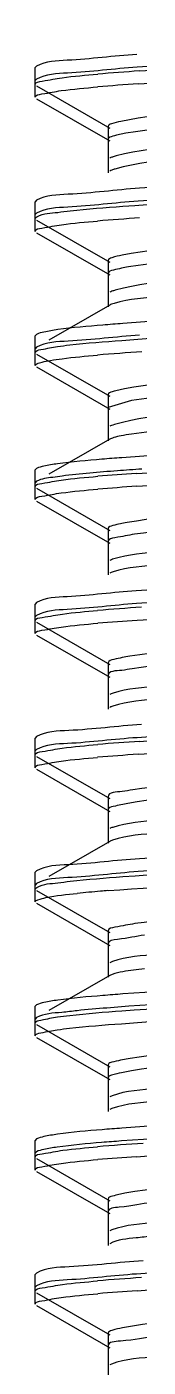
# Model space of a CAD drawing. Extents: x 1680110 to 4798266, y 269661 to 1249705.
# Drawn here: x 2404466.2 to 2404479.5, y 666462.7 to 666634.1 of the extents above; entities that cross this region are included whole.
import ezdxf

# ---------------------------------------------------------------- set-up
doc = ezdxf.new("R2010")
doc.units = 0
doc.header["$LTSCALE"] = 1000
doc.header["$MEASUREMENT"] = 0

# ---------------------------------------------------------------- blocks, each defined once
blk = doc.blocks.new('gfhhrryyfd')
at = {"linetype": 'Continuous'}
for p, q in [((3693260.18, -1740815.32), (3693260.01, -1740815.5)), ((3693260.01, -1740817.65), (3693260.01, -1740815.5)), ((3693260.01, -1740817.65), (3693260.01, -1740815.5)), ((3693260.18, -1740816.96), (3693260.01, -1740817.14)), ((3693260.01, -1740819.29), (3693260.01, -1740817.14)), ((3693260.01, -1740819.29), (3693260.01, -1740817.14)), ((3693260.18, -1740817.84), (3693269.48, -1740823.22)), ((3693260.18, -1740819.48), (3693269.48, -1740824.86)), ((3693269.29, -1740823.01), (3693269.29, -1740827.29)), ((3693269.29, -1740824.65), (3693269.29, -1740828.93)), ((3693260.18, -1740832.46), (3693260.01, -1740832.65)), ((3693260.01, -1740834.79), (3693260.01, -1740832.65)), ((3693260.01, -1740834.79), (3693260.01, -1740832.65)), ((3693260.18, -1740834.1), (3693260.01, -1740834.29)), ((3693260.01, -1740836.43), (3693260.01, -1740834.29)), ((3693260.01, -1740836.43), (3693260.01, -1740834.29)), ((3693260.18, -1740834.98), (3693269.48, -1740840.37)), ((3693260.18, -1740836.62), (3693269.48, -1740842.01)), ((3693269.29, -1740840.15), (3693269.29, -1740844.44)), ((3693269.29, -1740841.79), (3693269.29, -1740846.08)), ((3693269.48, -1740845.86), (3693261.74, -1740850.34)), ((3693260.18, -1740849.61), (3693260.01, -1740849.79)), ((3693260.01, -1740851.94), (3693260.01, -1740849.79)), ((3693260.01, -1740851.94), (3693260.01, -1740849.79)), ((3693260.18, -1740851.25), (3693260.01, -1740851.44)), ((3693260.01, -1740853.58), (3693260.01, -1740851.44)), ((3693260.01, -1740853.58), (3693260.01, -1740851.44)), ((3693260.18, -1740852.13), (3693269.48, -1740857.51)), ((3693260.18, -1740853.77), (3693269.48, -1740859.15)), ((3693269.29, -1740857.3), (3693269.29, -1740861.58)), ((3693272.24, -1740858.07), (3693269.29, -1740858.94)), ((3693269.29, -1740858.94), (3693269.29, -1740863.22)), ((3693269.48, -1740863.01), (3693261.74, -1740867.49)), ((3693260.18, -1740866.75), (3693260.01, -1740866.94)), ((3693260.01, -1740869.08), (3693260.01, -1740866.94)), ((3693260.01, -1740869.08), (3693260.01, -1740866.94)), ((3693260.18, -1740868.39), (3693260.01, -1740868.58)), ((3693260.01, -1740870.72), (3693260.01, -1740868.58)), ((3693260.01, -1740870.72), (3693260.01, -1740868.58)), ((3693260.18, -1740869.27), (3693269.48, -1740874.66)), ((3693260.18, -1740870.91), (3693269.48, -1740876.3)), ((3693269.29, -1740874.44), (3693269.29, -1740878.73)), ((3693269.29, -1740876.08), (3693269.29, -1740880.37)), ((3693260.18, -1740883.9), (3693260.01, -1740884.09)), ((3693260.01, -1740886.23), (3693260.01, -1740884.09)), ((3693260.01, -1740886.23), (3693260.01, -1740884.09)), ((3693260.18, -1740885.54), (3693260.01, -1740885.73)), ((3693260.01, -1740887.87), (3693260.01, -1740885.73)), ((3693260.01, -1740887.87), (3693260.01, -1740885.73)), ((3693260.18, -1740886.42), (3693269.48, -1740891.8)), ((3693260.18, -1740888.06), (3693269.48, -1740893.44)), ((3693269.29, -1740891.59), (3693269.29, -1740895.87)), ((3693269.29, -1740893.23), (3693269.29, -1740897.51)), ((3693260.18, -1740901.04), (3693260.01, -1740901.23)), ((3693260.01, -1740903.37), (3693260.01, -1740901.23)), ((3693260.01, -1740903.37), (3693260.01, -1740901.23)), ((3693260.18, -1740902.68), (3693260.01, -1740902.87)), ((3693260.01, -1740905.01), (3693260.01, -1740902.87)), ((3693260.01, -1740905.01), (3693260.01, -1740902.87)), ((3693260.18, -1740903.56), (3693269.48, -1740908.95)), ((3693260.18, -1740905.2), (3693269.48, -1740910.59)), ((3693269.29, -1740908.73), (3693269.29, -1740913.02)), ((3693269.29, -1740910.37), (3693269.29, -1740914.66)), ((3693269.48, -1740914.44), (3693261.74, -1740918.92)), ((3693260.18, -1740918.19), (3693260.01, -1740918.38)), ((3693260.01, -1740920.52), (3693260.01, -1740918.38)), ((3693260.01, -1740920.52), (3693260.01, -1740918.38)), ((3693260.18, -1740919.83), (3693260.01, -1740920.02)), ((3693260.01, -1740922.16), (3693260.01, -1740920.02)), ((3693260.01, -1740922.16), (3693260.01, -1740920.02)), ((3693260.18, -1740920.71), (3693269.48, -1740926.09)), ((3693260.18, -1740922.35), (3693269.48, -1740927.73)), ((3693269.29, -1740925.88), (3693269.29, -1740930.16)), ((3693269.29, -1740927.52), (3693269.29, -1740931.8)), ((3693269.82, -1740929.8), (3693269.48, -1740929.95)), ((3693269.48, -1740931.59), (3693261.74, -1740936.07)), ((3693269.81, -1740931.45), (3693269.48, -1740931.59)), ((3693260.18, -1740935.33), (3693260.01, -1740935.52)), ((3693260.01, -1740937.66), (3693260.01, -1740935.52)), ((3693260.01, -1740937.66), (3693260.01, -1740935.52)), ((3693260.18, -1740936.97), (3693260.01, -1740937.16)), ((3693260.01, -1740939.3), (3693260.01, -1740937.16)), ((3693260.01, -1740939.3), (3693260.01, -1740937.16)), ((3693260.18, -1740937.85), (3693269.48, -1740943.24)), ((3693260.18, -1740939.49), (3693269.48, -1740944.88)), ((3693269.29, -1740943.02), (3693269.29, -1740947.31)), ((3693269.29, -1740944.66), (3693269.29, -1740948.95)), ((3693269.78, -1740946.96), (3693269.48, -1740947.09)), ((3693269.77, -1740948.6), (3693269.48, -1740948.73)), ((3693260.18, -1740952.48), (3693260.01, -1740952.67)), ((3693260.01, -1740954.81), (3693260.01, -1740952.67)), ((3693260.01, -1740954.81), (3693260.01, -1740952.67)), ((3693260.18, -1740954.12), (3693260.01, -1740954.31)), ((3693260.01, -1740956.45), (3693260.01, -1740954.31)), ((3693260.01, -1740956.45), (3693260.01, -1740954.31)), ((3693260.18, -1740955), (3693269.48, -1740960.38)), ((3693260.18, -1740956.64), (3693269.48, -1740962.02)), ((3693269.29, -1740960.17), (3693269.29, -1740964.45)), ((3693269.29, -1740961.81), (3693269.29, -1740966.09)), ((3693269.75, -1740964.12), (3693269.48, -1740964.24)), ((3693260.18, -1740969.62), (3693260.01, -1740969.81)), ((3693260.01, -1740971.95), (3693260.01, -1740969.81)), ((3693260.01, -1740971.95), (3693260.01, -1740969.81)), ((3693260.18, -1740971.26), (3693260.01, -1740971.45)), ((3693260.01, -1740973.6), (3693260.01, -1740971.45)), ((3693260.01, -1740973.6), (3693260.01, -1740971.45)), ((3693260.18, -1740972.14), (3693269.48, -1740977.53)), ((3693260.18, -1740973.78), (3693269.48, -1740979.17)), ((3693269.29, -1740977.31), (3693269.29, -1740981.6)), ((3693269.29, -1740978.95), (3693269.29, -1740983.24)), ((3693269.72, -1740981.27), (3693269.48, -1740981.38))]:
    blk.add_line(p, q, dxfattribs=at)
for centre, radius, start, end in [((3693293.11, -1741115.72), 300.45, 93.7842, 94.8009), ((3693292.84, -1741113.97), 297.05, 93.8094, 94.8059), ((3693293.08, -1741134.16), 300.1, 93.7812, 94.806), ((3693293.54, -1741156.84), 305.66, 93.7437, 94.8056), ((3693292.53, -1741159.96), 293.24, 93.848, 94.803), ((3693292.59, -1741162.24), 293.87, 93.8411, 94.8041), ((3693293.42, -1741188.32), 304.48, 93.7486, 94.8), ((3693292.67, -1741180.45), 294.94, 93.8298, 94.8052), ((3693293.12, -1741201.57), 300.58, 93.783, 94.8009), ((3693292.83, -1741199.61), 296.97, 93.8102, 94.8059), ((3693280.94, -1741074.31), 154.02, 94.7007, 95.8096), ((3693287.88, -1741155.67), 235.68, 94.5302, 94.7613), ((3693293.73, -1741260.76), 308.36, 93.7148, 94.7991), ((3693292.58, -1741247.94), 293.85, 93.8414, 94.804), ((3693293.43, -1741274.17), 304.61, 93.7475, 94.7999), ((3693292.67, -1741266.12), 294.89, 93.8303, 94.8051)]:
    blk.add_arc(centre, radius, start, end, dxfattribs=at)
for points, knots in [([(3693384.23, -1740810.28), (3693376.11, -1740810.83), (3693339.02, -1740812.62), (3693301.9, -1740813.47), (3693272.98, -1740815.44)], [0, 0, 0, 0, 0.219184, 1, 1, 1, 1]), ([(3693273.28, -1740815.92), (3693281.3, -1740815.38), (3693317.98, -1740813.62), (3693354.7, -1740812.73), (3693383.32, -1740810.84)], [0, 0, 0, 0, 0.21895, 1, 1, 1, 1]), ([(3693272.92, -1740813.8), (3693269.97, -1740814), (3693265.83, -1740814.58), (3693261.33, -1740814.66), (3693260.18, -1740815.32)], [0, 0, 0, 0, 0.690257, 1, 1, 1, 1]), ([(3693273.1, -1740817.57), (3693281.23, -1740817.02), (3693318.26, -1740815.24), (3693355.34, -1740814.38), (3693384.21, -1740812.42)], [0, 0, 0, 0, 0.219667, 1, 1, 1, 1]), ([(3693272.98, -1740815.44), (3693270.01, -1740815.64), (3693265.86, -1740816.22), (3693261.33, -1740816.29), (3693260.18, -1740816.96)], [0, 0, 0, 0, 0.690342, 1, 1, 1, 1]), ([(3693260.01, -1740817.65), (3693260.01, -1740817.33), (3693261.71, -1740817.13), (3693262.57, -1740816.89), (3693263.42, -1740816.78)], [0, 0, 0, 0, 0.271046, 1, 1, 1, 1]), ([(3693381.17, -1740815.74), (3693372.85, -1740816.57), (3693352.86, -1740817.6), (3693322.1, -1740818.92), (3693293.74, -1740820.61), (3693276.83, -1740821.18), (3693270.89, -1740822.37)], [0, 0, 0, 0, 0.227134, 0.54316, 0.83546, 1, 1, 1, 1]), ([(3693382.51, -1740817.25), (3693374.6, -1740818.12), (3693355.1, -1740819.11), (3693324.6, -1740820.49), (3693295.57, -1740822.07), (3693277.98, -1740822.81), (3693271.55, -1740823.89)], [0, 0, 0, 0, 0.214725, 0.5266, 0.823844, 1, 1, 1, 1]), ([(3693260.01, -1740819.29), (3693260.01, -1740818.98), (3693261.65, -1740818.77), (3693262.49, -1740818.55), (3693263.31, -1740818.44)], [0, 0, 0, 0, 0.271535, 1, 1, 1, 1]), ([(3693381.17, -1740820.03), (3693372.64, -1740820.88), (3693352.21, -1740821.93), (3693320.93, -1740823.2), (3693292.64, -1740825.11), (3693275.9, -1740825.39), (3693270.32, -1740826.78)], [0, 0, 0, 0, 0.231431, 0.552554, 0.844673, 1, 1, 1, 1]), ([(3693270.89, -1740822.37), (3693270.49, -1740822.45), (3693270.01, -1740822.56), (3693269.3, -1740822.84), (3693269.3, -1740823.01)], [0, 0, 0, 0, 0.707509, 1, 1, 1, 1]), ([(3693382.51, -1740821.53), (3693374.14, -1740822.46), (3693353.59, -1740823.49), (3693321.85, -1740824.77), (3693292.94, -1740826.83), (3693275.75, -1740826.94), (3693270.14, -1740828.47)], [0, 0, 0, 0, 0.224296, 0.548086, 0.845183, 1, 1, 1, 1]), ([(3693271.55, -1740823.89), (3693270.98, -1740823.99), (3693270.36, -1740824.13), (3693269.3, -1740824.42), (3693269.29, -1740824.65)], [0, 0, 0, 0, 0.717095, 1, 1, 1, 1]), ([(3693383.32, -1740825.84), (3693375.2, -1740826.38), (3693338.52, -1740828.13), (3693301.79, -1740829), (3693273.28, -1740830.92)], [0, 0, 0, 0, 0.221631, 1, 1, 1, 1]), ([(3693270.32, -1740826.78), (3693270.15, -1740826.83), (3693269.87, -1740826.9), (3693269.59, -1740827.01), (3693269.48, -1740827.07)], [0, 0, 0, 0, 0.588731, 1, 1, 1, 1]), ([(3693384.21, -1740827.42), (3693376.11, -1740827.97), (3693339.07, -1740829.76), (3693301.99, -1740830.62), (3693273.1, -1740832.58)], [0, 0, 0, 0, 0.219063, 1, 1, 1, 1]), ([(3693270.14, -1740828.47), (3693270.01, -1740828.51), (3693269.79, -1740828.57), (3693269.57, -1740828.67), (3693269.48, -1740828.72)], [0, 0, 0, 0, 0.578118, 1, 1, 1, 1]), ([(3693271.14, -1740833.22), (3693279.43, -1740832.61), (3693317.84, -1740830.74), (3693356.29, -1740829.99), (3693386.34, -1740827.77)], [0, 0, 0, 0, 0.216226, 1, 1, 1, 1]), ([(3693273.28, -1740830.92), (3693270.24, -1740831.13), (3693265.99, -1740831.72), (3693261.36, -1740831.78), (3693260.18, -1740832.46)], [0, 0, 0, 0, 0.69073, 1, 1, 1, 1]), ([(3693273.1, -1740832.58), (3693270.11, -1740832.78), (3693265.92, -1740833.36), (3693261.34, -1740833.43), (3693260.18, -1740834.1)], [0, 0, 0, 0, 0.690532, 1, 1, 1, 1]), ([(3693381.71, -1740832.84), (3693373.53, -1740833.68), (3693353.68, -1740834.69), (3693322.96, -1740836.04), (3693294.33, -1740837.7), (3693277.17, -1740838.32), (3693271.07, -1740839.48)], [0, 0, 0, 0, 0.222673, 0.537557, 0.831783, 1, 1, 1, 1]), ([(3693260.01, -1740834.79), (3693260.01, -1740834.7), (3693261.03, -1740834.06), (3693261.96, -1740834.13), (3693262.87, -1740834)], [0, 0, 0, 0, 0.088859, 1, 1, 1, 1]), ([(3693262.87, -1740834), (3693263.39, -1740833.93), (3693266.14, -1740833.6), (3693268.91, -1740833.38), (3693271.14, -1740833.22)], [0, 0, 0, 0, 0.191578, 1, 1, 1, 1]), ([(3693383, -1740834.34), (3693375.27, -1740835.23), (3693355.99, -1740836.2), (3693325.65, -1740837.6), (3693296.38, -1740839.15), (3693278.53, -1740839.94), (3693271.88, -1740840.98)], [0, 0, 0, 0, 0.209641, 0.51959, 0.818764, 1, 1, 1, 1]), ([(3693260.01, -1740836.43), (3693260.01, -1740836.12), (3693261.67, -1740835.92), (3693262.51, -1740835.69), (3693263.35, -1740835.58)], [0, 0, 0, 0, 0.271367, 1, 1, 1, 1]), ([(3693381.71, -1740837.12), (3693373.22, -1740838), (3693352.67, -1740839.05), (3693321.14, -1740840.31), (3693292.62, -1740842.32), (3693275.72, -1740842.48), (3693270.18, -1740843.96)], [0, 0, 0, 0, 0.229278, 0.552136, 0.84614, 1, 1, 1, 1]), ([(3693271.07, -1740839.48), (3693270.62, -1740839.57), (3693270.11, -1740839.68), (3693269.3, -1740839.96), (3693269.3, -1740840.15)], [0, 0, 0, 0, 0.710644, 1, 1, 1, 1]), ([(3693383, -1740838.62), (3693374.69, -1740839.58), (3693354.07, -1740840.55), (3693322.23, -1740842.15), (3693294.85, -1740843.24), (3693277.85, -1740844.62), (3693272, -1740845.08), (3693270.06, -1740845.64)], [0, 0, 0, 0, 0.221551, 0.546609, 0.845708, 0.946505, 1, 1, 1, 1]), ([(3693271.88, -1740840.98), (3693271.23, -1740841.08), (3693270.54, -1740841.25), (3693269.3, -1740841.54), (3693269.29, -1740841.79)], [0, 0, 0, 0, 0.720363, 1, 1, 1, 1]), ([(3693386.34, -1740842.78), (3693378.11, -1740843.38), (3693339.71, -1740845.26), (3693301.26, -1740846.02), (3693271.14, -1740848.22)], [0, 0, 0, 0, 0.214646, 1, 1, 1, 1]), ([(3693270.18, -1740843.96), (3693270.04, -1740844), (3693269.81, -1740844.07), (3693269.57, -1740844.17), (3693269.48, -1740844.22)], [0, 0, 0, 0, 0.581011, 1, 1, 1, 1]), ([(3693270.06, -1740845.64), (3693269.94, -1740845.67), (3693269.75, -1740845.73), (3693269.56, -1740845.82), (3693269.48, -1740845.86)], [0, 0, 0, 0, 0.572407, 1, 1, 1, 1]), ([(3693271.02, -1740850.37), (3693279.3, -1740849.76), (3693317.73, -1740847.89), (3693356.21, -1740847.14), (3693386.3, -1740844.92)], [0, 0, 0, 0, 0.215717, 1, 1, 1, 1]), ([(3693271.14, -1740848.22), (3693270.3, -1740848.28), (3693267.53, -1740848.49), (3693264.77, -1740848.74), (3693262.87, -1740849)], [0, 0, 0, 0, 0.307207, 1, 1, 1, 1]), ([(3693262.87, -1740849), (3693262.28, -1740849.09), (3693261.38, -1740849.24), (3693260.46, -1740849.44), (3693260.18, -1740849.61)], [0, 0, 0, 0, 0.644157, 1, 1, 1, 1]), ([(3693273.29, -1740849.71), (3693270.25, -1740849.91), (3693266, -1740850.5), (3693261.36, -1740850.57), (3693260.18, -1740851.25)], [0, 0, 0, 0, 0.690794, 1, 1, 1, 1]), ([(3693382.23, -1740849.93), (3693374.22, -1740850.79), (3693354.59, -1740851.79), (3693324.01, -1740853.16), (3693295.12, -1740854.76), (3693277.69, -1740855.46), (3693271.37, -1740856.57)], [0, 0, 0, 0, 0.217563, 0.530512, 0.826679, 1, 1, 1, 1]), ([(3693260.01, -1740851.94), (3693260.01, -1740851.67), (3693261.4, -1740851.44), (3693262.12, -1740851.25), (3693262.83, -1740851.15)], [0, 0, 0, 0, 0.274238, 1, 1, 1, 1]), ([(3693262.83, -1740851.15), (3693263.35, -1740851.08), (3693266.08, -1740850.75), (3693268.81, -1740850.53), (3693271.02, -1740850.37)], [0, 0, 0, 0, 0.191507, 1, 1, 1, 1]), ([(3693383.46, -1740851.43), (3693375.92, -1740852.34), (3693356.88, -1740853.29), (3693326.7, -1740854.71), (3693297.21, -1740856.23), (3693279.09, -1740857.06), (3693272.24, -1740858.07)], [0, 0, 0, 0, 0.204569, 0.512595, 0.813688, 1, 1, 1, 1]), ([(3693260.01, -1740853.58), (3693260.01, -1740853.48), (3693260.37, -1740853.27), (3693260.65, -1740853.2), (3693260.87, -1740853.15)], [0, 0, 0, 0, 0.309855, 1, 1, 1, 1]), ([(3693260.87, -1740853.15), (3693261.22, -1740853.06), (3693262.07, -1740852.9), (3693262.93, -1740852.78), (3693263.42, -1740852.71)], [0, 0, 0, 0, 0.420782, 1, 1, 1, 1]), ([(3693382.23, -1740854.21), (3693373.78, -1740855.12), (3693353.15, -1740856.17), (3693321.39, -1740857.42), (3693292.65, -1740859.53), (3693275.58, -1740859.57), (3693270.08, -1740861.14)], [0, 0, 0, 0, 0.226863, 0.551253, 0.847203, 1, 1, 1, 1]), ([(3693271.37, -1740856.57), (3693270.85, -1740856.66), (3693270.26, -1740856.8), (3693269.3, -1740857.08), (3693269.29, -1740857.3)], [0, 0, 0, 0, 0.715002, 1, 1, 1, 1]), ([(3693383.46, -1740855.71), (3693375.92, -1740856.63), (3693356.88, -1740857.57), (3693326.7, -1740859), (3693297.21, -1740860.51), (3693279.09, -1740861.35), (3693272.24, -1740862.36)], [0, 0, 0, 0, 0.204569, 0.512595, 0.813688, 1, 1, 1, 1]), ([(3693386.3, -1740859.93), (3693378.05, -1740860.53), (3693339.62, -1740862.41), (3693301.14, -1740863.17), (3693271.02, -1740865.37)], [0, 0, 0, 0, 0.214998, 1, 1, 1, 1]), ([(3693270.08, -1740861.14), (3693269.96, -1740861.17), (3693269.76, -1740861.24), (3693269.56, -1740861.32), (3693269.48, -1740861.36)], [0, 0, 0, 0, 0.574017, 1, 1, 1, 1]), ([(3693269.99, -1740862.81), (3693269.89, -1740862.84), (3693269.72, -1740862.89), (3693269.55, -1740862.97), (3693269.49, -1740863.01)], [0, 0, 0, 0, 0.566763, 1, 1, 1, 1]), ([(3693272.24, -1740862.36), (3693271.8, -1740862.42), (3693271.05, -1740862.55), (3693270.3, -1740862.71), (3693269.99, -1740862.81)], [0, 0, 0, 0, 0.581835, 1, 1, 1, 1]), ([(3693272.86, -1740867.39), (3693280.99, -1740866.83), (3693318.15, -1740865.04), (3693355.36, -1740864.19), (3693384.35, -1740862.21)], [0, 0, 0, 0, 0.219027, 1, 1, 1, 1]), ([(3693271.02, -1740865.37), (3693270.18, -1740865.43), (3693267.45, -1740865.65), (3693264.71, -1740865.89), (3693262.83, -1740866.15)], [0, 0, 0, 0, 0.307296, 1, 1, 1, 1]), ([(3693272.9, -1740869.02), (3693281.02, -1740868.47), (3693318.15, -1740866.68), (3693355.32, -1740865.83), (3693384.28, -1740863.85)], [0, 0, 0, 0, 0.219076, 1, 1, 1, 1]), ([(3693262.83, -1740866.15), (3693262.25, -1740866.24), (3693261.37, -1740866.39), (3693260.46, -1740866.59), (3693260.18, -1740866.75)], [0, 0, 0, 0, 0.643667, 1, 1, 1, 1]), ([(3693273.58, -1740866.83), (3693272.54, -1740866.9), (3693269.15, -1740867.15), (3693265.76, -1740867.42), (3693263.42, -1740867.72)], [0, 0, 0, 0, 0.307422, 1, 1, 1, 1]), ([(3693382.73, -1740867.02), (3693374.9, -1740867.9), (3693355.5, -1740868.88), (3693325.06, -1740870.27), (3693295.93, -1740871.84), (3693278.22, -1740872.59), (3693271.69, -1740873.66)], [0, 0, 0, 0, 0.21247, 0.523491, 0.821591, 1, 1, 1, 1]), ([(3693260.01, -1740869.08), (3693260.01, -1740868.77), (3693261.65, -1740868.57), (3693262.48, -1740868.34), (3693263.31, -1740868.23)], [0, 0, 0, 0, 0.271606, 1, 1, 1, 1]), ([(3693263.42, -1740867.72), (3693263.02, -1740867.77), (3693261.94, -1740867.94), (3693260.79, -1740868.04), (3693260.18, -1740868.39)], [0, 0, 0, 0, 0.363874, 1, 1, 1, 1]), ([(3693383.9, -1740868.52), (3693376.55, -1740869.45), (3693351.83, -1740870.63), (3693314.79, -1740872.72), (3693284.96, -1740873.44), (3693272.63, -1740875.16)], [0, 0, 0, 0, 0.19951, 0.664838, 1, 1, 1, 1]), ([(3693260.01, -1740870.72), (3693260.01, -1740870.41), (3693261.65, -1740870.21), (3693262.47, -1740869.98), (3693263.3, -1740869.88)], [0, 0, 0, 0, 0.271624, 1, 1, 1, 1]), ([(3693382.73, -1740871.3), (3693374.34, -1740872.25), (3693353.63, -1740873.22), (3693321.76, -1740874.82), (3693294.49, -1740875.9), (3693277.65, -1740877.3), (3693271.88, -1740877.74), (3693269.99, -1740878.31)], [0, 0, 0, 0, 0.224202, 0.549925, 0.847853, 0.947628, 1, 1, 1, 1]), ([(3693271.69, -1740873.66), (3693271.09, -1740873.76), (3693270.43, -1740873.92), (3693269.3, -1740874.2), (3693269.29, -1740874.44)], [0, 0, 0, 0, 0.718615, 1, 1, 1, 1]), ([(3693383.9, -1740872.8), (3693375.76, -1740873.84), (3693355.08, -1740874.76), (3693322.94, -1740876.43), (3693295.02, -1740877.49), (3693277.74, -1740878.95), (3693271.83, -1740879.37), (3693269.93, -1740879.97)], [0, 0, 0, 0, 0.215562, 0.542846, 0.84615, 0.947588, 1, 1, 1, 1]), ([(3693272.63, -1740875.16), (3693271.79, -1740875.28), (3693270.93, -1740875.5), (3693269.29, -1740875.76), (3693269.29, -1740876.08)], [0, 0, 0, 0, 0.725452, 1, 1, 1, 1]), ([(3693384.35, -1740877.21), (3693376.22, -1740877.76), (3693339.06, -1740879.56), (3693301.85, -1740880.41), (3693272.86, -1740882.39)], [0, 0, 0, 0, 0.218953, 1, 1, 1, 1]), ([(3693269.99, -1740878.31), (3693269.89, -1740878.34), (3693269.72, -1740878.4), (3693269.55, -1740878.47), (3693269.48, -1740878.51)], [0, 0, 0, 0, 0.567705, 1, 1, 1, 1]), ([(3693384.28, -1740878.85), (3693376.15, -1740879.41), (3693339.03, -1740881.2), (3693301.85, -1740882.05), (3693272.9, -1740884.03)], [0, 0, 0, 0, 0.219125, 1, 1, 1, 1]), ([(3693269.93, -1740879.97), (3693269.84, -1740880), (3693269.69, -1740880.05), (3693269.54, -1740880.12), (3693269.48, -1740880.15)], [0, 0, 0, 0, 0.562566, 1, 1, 1, 1]), ([(3693272.86, -1740882.39), (3693269.92, -1740882.59), (3693265.81, -1740883.16), (3693261.32, -1740883.24), (3693260.18, -1740883.9)], [0, 0, 0, 0, 0.690154, 1, 1, 1, 1]), ([(3693272.97, -1740886.16), (3693281.09, -1740885.61), (3693318.18, -1740883.83), (3693355.31, -1740882.97), (3693384.23, -1740881)], [0, 0, 0, 0, 0.219254, 1, 1, 1, 1]), ([(3693272.9, -1740884.03), (3693269.96, -1740884.23), (3693265.83, -1740884.8), (3693261.33, -1740884.88), (3693260.18, -1740885.54)], [0, 0, 0, 0, 0.690224, 1, 1, 1, 1]), ([(3693383.2, -1740884.11), (3693375.56, -1740885.01), (3693356.39, -1740885.97), (3693326.11, -1740887.38), (3693296.75, -1740888.91), (3693278.77, -1740889.72), (3693272.04, -1740890.75)], [0, 0, 0, 0, 0.207392, 0.516489, 0.816517, 1, 1, 1, 1]), ([(3693260.01, -1740886.23), (3693260.01, -1740885.9), (3693261.74, -1740885.71), (3693262.61, -1740885.47), (3693263.48, -1740885.36)], [0, 0, 0, 0, 0.270801, 1, 1, 1, 1]), ([(3693384.32, -1740885.61), (3693377.02, -1740886.59), (3693352.12, -1740887.73), (3693314.85, -1740889.91), (3693284.73, -1740890.55), (3693272.34, -1740892.35)], [0, 0, 0, 0, 0.197032, 0.665256, 1, 1, 1, 1]), ([(3693260.01, -1740887.87), (3693260.01, -1740887.56), (3693261.65, -1740887.35), (3693262.47, -1740887.13), (3693263.3, -1740887.02)], [0, 0, 0, 0, 0.271622, 1, 1, 1, 1]), ([(3693383.2, -1740888.39), (3693374.88, -1740889.37), (3693354.13, -1740890.33), (3693322.1, -1740891.96), (3693294.55, -1740893.02), (3693277.58, -1740894.46), (3693271.79, -1740894.88), (3693269.92, -1740895.48)], [0, 0, 0, 0, 0.22136, 0.548301, 0.848284, 0.948292, 1, 1, 1, 1]), ([(3693272.04, -1740890.75), (3693271.35, -1740890.86), (3693270.62, -1740891.04), (3693269.3, -1740891.32), (3693269.29, -1740891.59)], [0, 0, 0, 0, 0.721639, 1, 1, 1, 1]), ([(3693384.32, -1740889.89), (3693376.27, -1740890.98), (3693355.58, -1740891.86), (3693323.32, -1740893.57), (3693295.15, -1740894.61), (3693277.72, -1740896.1), (3693271.77, -1740896.51), (3693269.88, -1740897.13)], [0, 0, 0, 0, 0.212334, 0.540585, 0.846069, 0.947955, 1, 1, 1, 1]), ([(3693272.34, -1740892.35), (3693271.9, -1740892.41), (3693271.04, -1740892.66), (3693269.29, -1740892.61), (3693269.29, -1740893.23)], [0, 0, 0, 0, 0.421436, 1, 1, 1, 1]), ([(3693269.92, -1740895.48), (3693269.84, -1740895.5), (3693269.69, -1740895.55), (3693269.54, -1740895.62), (3693269.48, -1740895.66)], [0, 0, 0, 0, 0.562023, 1, 1, 1, 1]), ([(3693384.23, -1740896), (3693376.11, -1740896.56), (3693339.02, -1740898.34), (3693301.89, -1740899.2), (3693272.97, -1740901.17)], [0, 0, 0, 0, 0.219185, 1, 1, 1, 1]), ([(3693269.88, -1740897.13), (3693269.8, -1740897.15), (3693269.67, -1740897.2), (3693269.54, -1740897.26), (3693269.48, -1740897.3)], [0, 0, 0, 0, 0.558344, 1, 1, 1, 1]), ([(3693273.28, -1740901.65), (3693281.31, -1740901.11), (3693317.99, -1740899.34), (3693354.71, -1740898.45), (3693383.33, -1740896.57)], [0, 0, 0, 0, 0.218984, 1, 1, 1, 1]), ([(3693273.52, -1740899.49), (3693270.43, -1740899.69), (3693266.1, -1740900.29), (3693261.38, -1740900.35), (3693260.18, -1740901.04)], [0, 0, 0, 0, 0.691053, 1, 1, 1, 1]), ([(3693273.1, -1740903.3), (3693281.22, -1740902.75), (3693318.26, -1740900.97), (3693355.34, -1740900.11), (3693384.21, -1740898.15)], [0, 0, 0, 0, 0.21965, 1, 1, 1, 1]), ([(3693272.97, -1740901.17), (3693270.01, -1740901.37), (3693265.86, -1740901.94), (3693261.33, -1740902.02), (3693260.18, -1740902.68)], [0, 0, 0, 0, 0.690337, 1, 1, 1, 1]), ([(3693383.66, -1740901.2), (3693376.2, -1740902.12), (3693351.36, -1740903.3), (3693314.32, -1740905.41), (3693284.6, -1740906.09), (3693272.41, -1740907.84)], [0, 0, 0, 0, 0.20233, 0.668453, 1, 1, 1, 1]), ([(3693260.01, -1740903.37), (3693260.01, -1740903.05), (3693261.72, -1740902.85), (3693262.57, -1740902.62), (3693263.43, -1740902.51)], [0, 0, 0, 0, 0.271038, 1, 1, 1, 1]), ([(3693384.72, -1740902.7), (3693377.41, -1740903.74), (3693352.16, -1740904.83), (3693314.61, -1740907.16), (3693284.15, -1740907.6), (3693271.81, -1740909.57)], [0, 0, 0, 0, 0.19563, 0.668751, 1, 1, 1, 1]), ([(3693260.01, -1740905.01), (3693260.01, -1740904.7), (3693261.65, -1740904.5), (3693262.48, -1740904.27), (3693263.31, -1740904.16)], [0, 0, 0, 0, 0.271539, 1, 1, 1, 1]), ([(3693383.66, -1740905.48), (3693375.42, -1740906.5), (3693354.64, -1740907.44), (3693322.46, -1740909.1), (3693294.64, -1740910.15), (3693277.54, -1740911.63), (3693271.71, -1740912.03), (3693269.87, -1740912.64)], [0, 0, 0, 0, 0.21834, 0.54638, 0.848471, 0.948812, 1, 1, 1, 1]), ([(3693272.41, -1740907.84), (3693271.96, -1740907.91), (3693271.08, -1740908.16), (3693269.3, -1740908.1), (3693269.29, -1740908.73)], [0, 0, 0, 0, 0.421799, 1, 1, 1, 1]), ([(3693384.72, -1740906.98), (3693376.78, -1740908.11), (3693356.1, -1740908.97), (3693329.13, -1740910.35), (3693304.72, -1740911.5), (3693288.97, -1740912.26), (3693277.71, -1740913.26), (3693271.72, -1740913.65), (3693269.84, -1740914.29)], [0, 0, 0, 0, 0.208967, 0.538107, 0.703891, 0.84582, 0.948226, 1, 1, 1, 1]), ([(3693271.81, -1740909.57), (3693271.18, -1740909.68), (3693270.5, -1740909.84), (3693269.29, -1740910.12), (3693269.29, -1740910.37)], [0, 0, 0, 0, 0.719897, 1, 1, 1, 1]), ([(3693383.33, -1740911.57), (3693375.21, -1740912.1), (3693338.53, -1740913.86), (3693301.8, -1740914.73), (3693273.28, -1740916.65)], [0, 0, 0, 0, 0.221599, 1, 1, 1, 1]), ([(3693269.87, -1740912.64), (3693269.79, -1740912.66), (3693269.66, -1740912.71), (3693269.54, -1740912.77), (3693269.48, -1740912.8)], [0, 0, 0, 0, 0.556917, 1, 1, 1, 1]), ([(3693384.21, -1740913.15), (3693376.1, -1740913.7), (3693339.07, -1740915.48), (3693301.99, -1740916.35), (3693273.1, -1740918.3)], [0, 0, 0, 0, 0.219069, 1, 1, 1, 1]), ([(3693269.84, -1740914.29), (3693269.77, -1740914.31), (3693269.65, -1740914.36), (3693269.53, -1740914.41), (3693269.48, -1740914.44)], [0, 0, 0, 0, 0.55453, 1, 1, 1, 1]), ([(3693271.15, -1740918.94), (3693279.44, -1740918.34), (3693317.84, -1740916.47), (3693356.3, -1740915.72), (3693386.34, -1740913.5)], [0, 0, 0, 0, 0.216246, 1, 1, 1, 1]), ([(3693273.28, -1740916.65), (3693270.25, -1740916.85), (3693266, -1740917.44), (3693261.36, -1740917.51), (3693260.18, -1740918.19)], [0, 0, 0, 0, 0.69074, 1, 1, 1, 1]), ([(3693269.27, -1740920.73), (3693277.22, -1740920.09), (3693315.79, -1740918.19), (3693354.4, -1740917.37), (3693384.95, -1740915.24)], [0, 0, 0, 0, 0.20676, 1, 1, 1, 1]), ([(3693273.1, -1740918.3), (3693270.11, -1740918.51), (3693265.91, -1740919.09), (3693261.34, -1740919.16), (3693260.18, -1740919.83)], [0, 0, 0, 0, 0.690525, 1, 1, 1, 1]), ([(3693384.09, -1740918.29), (3693376.8, -1740919.24), (3693352.12, -1740920.4), (3693315.04, -1740922.5), (3693285.11, -1740923.24), (3693272.7, -1740924.95)], [0, 0, 0, 0, 0.197662, 0.663013, 1, 1, 1, 1]), ([(3693260.01, -1740920.52), (3693260.01, -1740920.43), (3693261.03, -1740919.79), (3693261.96, -1740919.85), (3693262.87, -1740919.73)], [0, 0, 0, 0, 0.088851, 1, 1, 1, 1]), ([(3693262.87, -1740919.73), (3693263.39, -1740919.66), (3693266.15, -1740919.32), (3693268.91, -1740919.1), (3693271.15, -1740918.94)], [0, 0, 0, 0, 0.191579, 1, 1, 1, 1]), ([(3693260.01, -1740922.16), (3693260.01, -1740922.02), (3693260.62, -1740921.78), (3693261.02, -1740921.69), (3693261.36, -1740921.62)], [0, 0, 0, 0, 0.292788, 1, 1, 1, 1]), ([(3693384.09, -1740922.57), (3693375.94, -1740923.64), (3693355.16, -1740924.56), (3693328.15, -1740925.89), (3693304.01, -1740927.04), (3693288.54, -1740927.79), (3693277.51, -1740928.79), (3693271.65, -1740929.17), (3693269.82, -1740929.8)], [0, 0, 0, 0, 0.21516, 0.544196, 0.7084, 0.848448, 0.949211, 1, 1, 1, 1]), ([(3693272.7, -1740924.95), (3693271.84, -1740925.07), (3693270.97, -1740925.29), (3693269.29, -1740925.55), (3693269.29, -1740925.88)], [0, 0, 0, 0, 0.72583, 1, 1, 1, 1]), ([(3693273.91, -1740926.43), (3693272.76, -1740926.57), (3693271.62, -1740926.9), (3693269.29, -1740927.09), (3693269.29, -1740927.52)], [0, 0, 0, 0, 0.729301, 1, 1, 1, 1]), ([(3693386.34, -1740928.5), (3693378.11, -1740929.11), (3693339.71, -1740930.98), (3693301.26, -1740931.75), (3693271.15, -1740933.94)], [0, 0, 0, 0, 0.214632, 1, 1, 1, 1]), ([(3693384.95, -1740930.24), (3693376.34, -1740930.84), (3693337.73, -1740932.71), (3693299.04, -1740933.35), (3693269.11, -1740935.74)], [0, 0, 0, 0, 0.22323, 1, 1, 1, 1]), ([(3693273.91, -1740930.72), (3693273.44, -1740930.78), (3693272.07, -1740930.96), (3693270.67, -1740931.14), (3693269.81, -1740931.45)], [0, 0, 0, 0, 0.338076, 1, 1, 1, 1]), ([(3693271.03, -1740936.1), (3693279.3, -1740935.49), (3693317.73, -1740933.62), (3693356.21, -1740932.86), (3693386.3, -1740930.65)], [0, 0, 0, 0, 0.215731, 1, 1, 1, 1]), ([(3693271.15, -1740933.94), (3693270.3, -1740934.01), (3693267.54, -1740934.22), (3693264.77, -1740934.47), (3693262.87, -1740934.73)], [0, 0, 0, 0, 0.307205, 1, 1, 1, 1]), ([(3693270.97, -1740937.74), (3693279.24, -1740937.13), (3693317.68, -1740935.26), (3693356.17, -1740934.51), (3693386.28, -1740932.29)], [0, 0, 0, 0, 0.215475, 1, 1, 1, 1]), ([(3693262.87, -1740934.73), (3693262.28, -1740934.81), (3693261.38, -1740934.97), (3693260.46, -1740935.17), (3693260.18, -1740935.33)], [0, 0, 0, 0, 0.644174, 1, 1, 1, 1]), ([(3693384.5, -1740935.38), (3693377.19, -1740936.39), (3693352.13, -1740937.51), (3693314.73, -1740939.75), (3693284.46, -1740940.3), (3693272.09, -1740942.18)], [0, 0, 0, 0, 0.196452, 0.666888, 1, 1, 1, 1]), ([(3693260.01, -1740937.66), (3693260.01, -1740937.39), (3693261.4, -1740937.17), (3693262.13, -1740936.98), (3693262.83, -1740936.88)], [0, 0, 0, 0, 0.274232, 1, 1, 1, 1]), ([(3693265.35, -1740936.08), (3693264.7, -1740936.15), (3693262.98, -1740936.39), (3693261.12, -1740936.43), (3693260.18, -1740936.97)], [0, 0, 0, 0, 0.375236, 1, 1, 1, 1]), ([(3693262.83, -1740936.88), (3693263.35, -1740936.81), (3693266.08, -1740936.47), (3693268.82, -1740936.26), (3693271.03, -1740936.1)], [0, 0, 0, 0, 0.191511, 1, 1, 1, 1]), ([(3693385.44, -1740936.88), (3693378.19, -1740938.05), (3693358.68, -1740938.82), (3693327.35, -1740940.4), (3693296.56, -1740942.13), (3693277.71, -1740942.71), (3693271, -1740944.01)], [0, 0, 0, 0, 0.192134, 0.50924, 0.821185, 1, 1, 1, 1]), ([(3693260.01, -1740939.3), (3693260.01, -1740939.04), (3693261.39, -1740938.81), (3693262.11, -1740938.62), (3693262.81, -1740938.52)], [0, 0, 0, 0, 0.274372, 1, 1, 1, 1]), ([(3693262.81, -1740938.52), (3693263.33, -1740938.45), (3693266.04, -1740938.12), (3693268.76, -1740937.9), (3693270.97, -1740937.74)], [0, 0, 0, 0, 0.191416, 1, 1, 1, 1]), ([(3693384.5, -1740939.66), (3693376.45, -1740940.77), (3693355.67, -1740941.66), (3693328.61, -1740943.02), (3693304.26, -1740944.18), (3693288.61, -1740944.93), (3693277.51, -1740945.95), (3693271.6, -1740946.3), (3693269.78, -1740946.96)], [0, 0, 0, 0, 0.211837, 0.541782, 0.707159, 0.848243, 0.949504, 1, 1, 1, 1]), ([(3693272.09, -1740942.18), (3693271.39, -1740942.29), (3693270.65, -1740942.47), (3693269.29, -1740942.75), (3693269.29, -1740943.02)], [0, 0, 0, 0, 0.722107, 1, 1, 1, 1]), ([(3693385.44, -1740941.16), (3693377.74, -1740942.41), (3693357.1, -1740943.15), (3693330.09, -1740944.6), (3693305.27, -1740945.77), (3693289.18, -1740946.53), (3693277.73, -1740947.58), (3693271.64, -1740947.92), (3693269.77, -1740948.6)], [0, 0, 0, 0, 0.201859, 0.53258, 0.70075, 0.844896, 0.948529, 1, 1, 1, 1]), ([(3693271, -1740944.01), (3693270.57, -1740944.09), (3693270.07, -1740944.2), (3693269.29, -1740944.48), (3693269.29, -1740944.66)], [0, 0, 0, 0, 0.710182, 1, 1, 1, 1]), ([(3693386.3, -1740945.65), (3693378.05, -1740946.26), (3693339.63, -1740948.13), (3693301.14, -1740948.89), (3693271.03, -1740951.1)], [0, 0, 0, 0, 0.214988, 1, 1, 1, 1]), ([(3693386.28, -1740947.29), (3693378.02, -1740947.9), (3693339.58, -1740949.78), (3693301.09, -1740950.53), (3693270.97, -1740952.74)], [0, 0, 0, 0, 0.215162, 1, 1, 1, 1]), ([(3693271.03, -1740951.1), (3693270.19, -1740951.16), (3693267.45, -1740951.37), (3693264.72, -1740951.62), (3693262.83, -1740951.88)], [0, 0, 0, 0, 0.307292, 1, 1, 1, 1]), ([(3693272.9, -1740954.75), (3693281.02, -1740954.2), (3693318.15, -1740952.41), (3693355.32, -1740951.55), (3693384.28, -1740949.58)], [0, 0, 0, 0, 0.219074, 1, 1, 1, 1]), ([(3693262.83, -1740951.88), (3693262.25, -1740951.96), (3693261.37, -1740952.12), (3693260.46, -1740952.32), (3693260.18, -1740952.48)], [0, 0, 0, 0, 0.643682, 1, 1, 1, 1]), ([(3693270.97, -1740952.74), (3693270.13, -1740952.8), (3693267.41, -1740953.02), (3693264.69, -1740953.26), (3693262.81, -1740953.52)], [0, 0, 0, 0, 0.307396, 1, 1, 1, 1]), ([(3693384.88, -1740952.47), (3693377.54, -1740953.54), (3693358.21, -1740954.39), (3693327.27, -1740955.91), (3693296.87, -1740957.55), (3693278.23, -1740958.25), (3693271.42, -1740959.43)], [0, 0, 0, 0, 0.195819, 0.509469, 0.817855, 1, 1, 1, 1]), ([(3693260.01, -1740954.81), (3693260.01, -1740954.48), (3693261.77, -1740954.29), (3693262.64, -1740954.04), (3693263.52, -1740953.93)], [0, 0, 0, 0, 0.270597, 1, 1, 1, 1]), ([(3693262.81, -1740953.52), (3693262.24, -1740953.61), (3693261.36, -1740953.76), (3693260.46, -1740953.96), (3693260.18, -1740954.12)], [0, 0, 0, 0, 0.64337, 1, 1, 1, 1]), ([(3693260.01, -1740956.45), (3693260.01, -1740956.14), (3693261.65, -1740955.93), (3693262.47, -1740955.71), (3693263.3, -1740955.6)], [0, 0, 0, 0, 0.271622, 1, 1, 1, 1]), ([(3693384.88, -1740956.75), (3693376.95, -1740957.91), (3693356.18, -1740958.75), (3693329.08, -1740960.14), (3693304.52, -1740961.31), (3693288.71, -1740962.06), (3693277.51, -1740963.1), (3693271.56, -1740963.44), (3693269.75, -1740964.12)], [0, 0, 0, 0, 0.20838, 0.539161, 0.705719, 0.84788, 0.949708, 1, 1, 1, 1]), ([(3693271.42, -1740959.43), (3693270.89, -1740959.53), (3693270.3, -1740959.67), (3693269.29, -1740959.95), (3693269.29, -1740960.17)], [0, 0, 0, 0, 0.715949, 1, 1, 1, 1]), ([(3693274.87, -1740960.61), (3693273.48, -1740960.77), (3693272.15, -1740961.17), (3693269.29, -1740961.3), (3693269.29, -1740961.81)], [0, 0, 0, 0, 0.732984, 1, 1, 1, 1]), ([(3693384.28, -1740964.58), (3693376.15, -1740965.13), (3693339.03, -1740966.92), (3693301.85, -1740967.78), (3693272.9, -1740969.75)], [0, 0, 0, 0, 0.21912, 1, 1, 1, 1]), ([(3693274.87, -1740964.9), (3693274.2, -1740964.97), (3693272.41, -1740965.24), (3693270.47, -1740965.3), (3693269.48, -1740965.88)], [0, 0, 0, 0, 0.372158, 1, 1, 1, 1]), ([(3693273.75, -1740968.05), (3693270.61, -1740968.26), (3693266.2, -1740968.87), (3693261.4, -1740968.92), (3693260.18, -1740969.62)], [0, 0, 0, 0, 0.69136, 1, 1, 1, 1]), ([(3693272.97, -1740971.89), (3693281.09, -1740971.34), (3693318.18, -1740969.55), (3693355.31, -1740968.69), (3693384.23, -1740966.73)], [0, 0, 0, 0, 0.219245, 1, 1, 1, 1]), ([(3693272.9, -1740969.75), (3693269.95, -1740969.95), (3693265.83, -1740970.52), (3693261.33, -1740970.6), (3693260.18, -1740971.26)], [0, 0, 0, 0, 0.690221, 1, 1, 1, 1]), ([(3693385.25, -1740969.56), (3693377.95, -1740970.69), (3693358.49, -1740971.5), (3693327.27, -1740973.05), (3693296.62, -1740974.76), (3693277.85, -1740975.37), (3693271.12, -1740976.63)], [0, 0, 0, 0, 0.193633, 0.509715, 0.820379, 1, 1, 1, 1]), ([(3693260.01, -1740971.95), (3693260.01, -1740971.63), (3693261.74, -1740971.43), (3693262.61, -1740971.19), (3693263.48, -1740971.08)], [0, 0, 0, 0, 0.270794, 1, 1, 1, 1]), ([(3693260.01, -1740973.6), (3693260.01, -1740973.29), (3693261.65, -1740973.08), (3693262.47, -1740972.85), (3693263.3, -1740972.75)], [0, 0, 0, 0, 0.271623, 1, 1, 1, 1]), ([(3693385.25, -1740973.84), (3693377.44, -1740975.06), (3693356.69, -1740975.84), (3693329.57, -1740977.27), (3693304.8, -1740978.44), (3693288.82, -1740979.19), (3693277.53, -1740980.26), (3693271.52, -1740980.58), (3693269.72, -1740981.27)], [0, 0, 0, 0, 0.204799, 0.536352, 0.704101, 0.847377, 0.949834, 1, 1, 1, 1]), ([(3693271.12, -1740976.63), (3693270.66, -1740976.72), (3693270.14, -1740976.84), (3693269.29, -1740977.12), (3693269.29, -1740977.31)], [0, 0, 0, 0, 0.711978, 1, 1, 1, 1]), ([(3693275.39, -1740977.7), (3693273.87, -1740977.86), (3693272.43, -1740978.32), (3693269.29, -1740978.4), (3693269.3, -1740978.95)], [0, 0, 0, 0, 0.733874, 1, 1, 1, 1])]:
    blk.add_open_spline(points, degree=3, knots=knots, dxfattribs=at)
for points in [[(3693263.42, -1740816.78), (3693264.93, -1740816.59), (3693266.45, -1740816.45), (3693267.96, -1740816.32)], [(3693263.31, -1740818.44), (3693264.85, -1740818.24), (3693266.4, -1740818.09), (3693267.95, -1740817.96)], [(3693263.35, -1740835.58), (3693264.87, -1740835.38), (3693266.41, -1740835.24), (3693267.94, -1740835.11)], [(3693263.42, -1740852.71), (3693264.92, -1740852.52), (3693266.43, -1740852.38), (3693267.93, -1740852.25)], [(3693263.31, -1740868.23), (3693264.86, -1740868.03), (3693266.42, -1740867.89), (3693267.98, -1740867.75)], [(3693263.3, -1740869.88), (3693264.85, -1740869.67), (3693266.41, -1740869.53), (3693267.97, -1740869.4)], [(3693263.48, -1740885.36), (3693264.96, -1740885.17), (3693266.45, -1740885.03), (3693267.95, -1740884.9)], [(3693263.3, -1740887.02), (3693264.85, -1740886.82), (3693266.41, -1740886.67), (3693267.97, -1740886.54)], [(3693263.43, -1740902.51), (3693264.93, -1740902.32), (3693266.45, -1740902.18), (3693267.96, -1740902.05)], [(3693263.31, -1740904.16), (3693264.85, -1740903.96), (3693266.4, -1740903.82), (3693267.95, -1740903.69)], [(3693261.36, -1740921.62), (3693262.68, -1740921.35), (3693264.02, -1740921.21), (3693265.35, -1740921.08)], [(3693269.11, -1740935.74), (3693267.86, -1740935.84), (3693266.6, -1740935.95), (3693265.35, -1740936.08)], [(3693263.52, -1740953.93), (3693264.99, -1740953.75), (3693266.46, -1740953.61), (3693267.93, -1740953.48)], [(3693263.3, -1740955.6), (3693264.85, -1740955.4), (3693266.41, -1740955.25), (3693267.97, -1740955.12)], [(3693263.48, -1740971.08), (3693264.96, -1740970.89), (3693266.45, -1740970.76), (3693267.95, -1740970.63)], [(3693263.3, -1740972.75), (3693264.85, -1740972.55), (3693266.41, -1740972.4), (3693267.97, -1740972.27)]]:
    blk.add_open_spline(points, degree=3, dxfattribs=at)

msp = doc.modelspace()

# ---------------------------------------------------------------- block references
at = {"lineweight": -3, "xscale": 0.9999959468841553, "yscale": 0.9999959506094456, "zscale": 0.9999959495959999}
msp.add_blockref('gfhhrryyfd', (-1288778.82, 2407437.34), dxfattribs=at)

doc.saveas('drawing.dxf')
